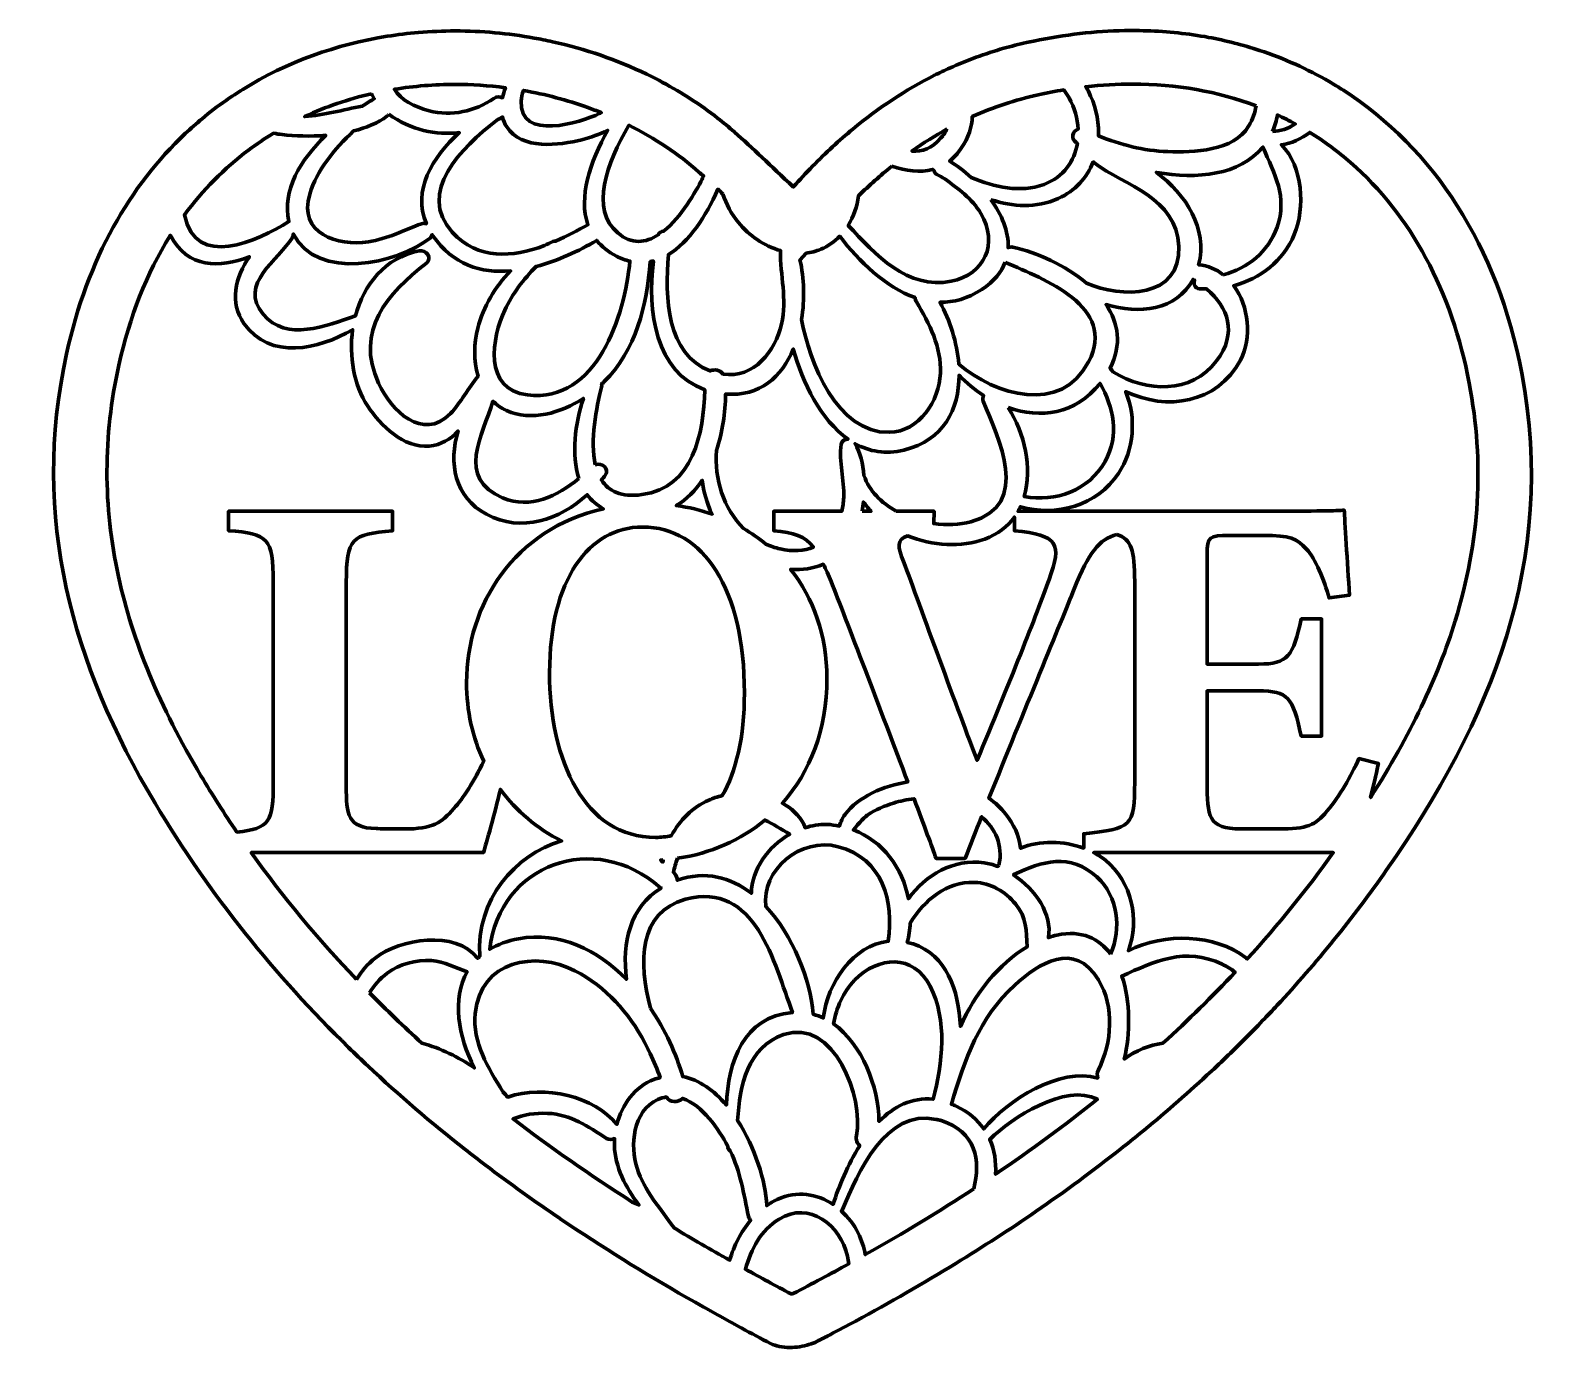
# Model space of a CAD drawing. Extents: x -491 to 5386, y -726 to 879.
# Drawn here: x 4460 to 5377, y 88 to 879 of the extents above; entities that cross this region are included whole.
import ezdxf

# ---------------------------------------------------------------- set-up
doc = ezdxf.new("R2010")
doc.units = 0
doc.header["$MEASUREMENT"] = 0
doc.layers.add('Layer 1', color=7, linetype='Continuous', lineweight=0)

# ---------------------------------------------------------------- blocks, each defined once
blk = doc.blocks.new('Block_2')
at = {"layer": 'Layer 1', "color": 250, "lineweight": 70, "true_color": 0x231f20}
for points, knots in [([(5355.59, 673.41), (5341.11, 749.85), (5302.45, 808.62), (5248.37, 843.44), (5245.57, 845.25), (5242.73, 846.99), (5239.85, 848.66), (5226.72, 856.29), (5212.75, 862.57), (5198.06, 867.42), (5188.14, 870.7), (5177.88, 873.32), (5167.33, 875.26), (5167.33, 875.26), (5167.32, 875.26), (5167.32, 875.26), (5155.32, 877.47), (5142.95, 878.79), (5130.25, 879.2), (5127.43, 879.29), (5124.59, 879.34), (5121.74, 879.34), (5120.15, 879.34), (5118.56, 879.33), (5116.96, 879.29), (5099.3, 878.98), (5081.08, 876.94), (5062.39, 873.05), (5060.93, 872.75), (5059.46, 872.44), (5057.99, 872.11), (5053.38, 871.09), (5048.84, 869.93), (5044.37, 868.66), (5033.11, 865.46), (5022.26, 861.47), (5011.81, 856.75), (5008.79, 855.4), (5005.8, 853.97), (5002.85, 852.49), (4985.39, 843.73), (4969.04, 832.88), (4953.68, 820.15), (4949.57, 816.75), (4945.53, 813.22), (4941.56, 809.54), (4933.4, 802.02), (4925.53, 793.94), (4917.92, 785.35), (4904.1, 798.28), (4893.6, 808.62), (4882.56, 818.37), (4882.55, 818.38), (4882.53, 818.39), (4882.52, 818.4), (4879.25, 821.29), (4875.89, 824.08), (4872.43, 826.76), (4862.16, 834.78), (4851.1, 841.95), (4839.42, 848.21), (4836.27, 849.9), (4833.08, 851.53), (4829.84, 853.08), (4812, 861.69), (4792.91, 868.27), (4773.18, 872.65), (4769.55, 873.46), (4765.89, 874.2), (4762.22, 874.85), (4746.63, 877.65), (4730.71, 879.09), (4714.76, 879.09), (4707.42, 879.09), (4700.07, 878.79), (4692.75, 878.17), (4686.48, 877.64), (4680.22, 876.88), (4674, 875.89), (4643.56, 871.04), (4613.92, 860.59), (4587.15, 843.96), (4583.78, 841.88), (4580.46, 839.69), (4577.19, 837.39), (4572.24, 833.94), (4567.41, 830.25), (4562.7, 826.33), (4559.29, 823.49), (4555.94, 820.53), (4552.67, 817.45), (4519.63, 786.33), (4493.98, 742.73), (4481.31, 685.1), (4459.68, 586.72), (4484.72, 498.34), (4534.47, 415.13), (4567.52, 359.84), (4606.74, 311.44), (4650.71, 268.4), (4650.71, 268.4), (4650.72, 268.4), (4650.72, 268.4), (4654.59, 264.61), (4658.5, 260.85), (4662.45, 257.14), (4662.45, 257.14), (4662.46, 257.14), (4662.46, 257.14), (4681.07, 239.65), (4700.47, 223.06), (4720.57, 207.27), (4720.57, 207.27), (4720.57, 207.27), (4720.57, 207.26), (4720.57, 207.26), (4720.57, 207.25), (4720.57, 207.25), (4724.68, 204.03), (4728.82, 200.83), (4732.99, 197.68), (4732.99, 197.68), (4732.99, 197.67), (4732.99, 197.67), (4732.99, 197.67), (4732.99, 197.67), (4733, 197.67), (4747.62, 186.56), (4762.6, 175.85), (4777.89, 165.5), (4777.9, 165.5), (4777.9, 165.5), (4777.9, 165.49), (4781.11, 163.32), (4784.32, 161.17), (4787.55, 159.03), (4787.55, 159.03), (4787.56, 159.03), (4787.56, 159.03), (4812.27, 142.67), (4837.74, 127.2), (4863.85, 112.46), (4863.85, 112.46), (4863.86, 112.46), (4863.86, 112.46), (4863.86, 112.46), (4863.86, 112.46), (4863.86, 112.46), (4871.5, 108.15), (4879.19, 103.9), (4886.94, 99.71), (4886.94, 99.71), (4886.95, 99.71), (4886.95, 99.71), (4892.69, 96.59), (4898.45, 93.52), (4904.24, 90.47), (4907.33, 88.85), (4911.47, 88.11), (4915.8, 88.11), (4917.78, 88.11), (4919.8, 88.26), (4921.78, 88.56), (4921.78, 88.56), (4921.79, 88.56), (4921.79, 88.56), (4921.8, 88.57), (4921.8, 88.57), (4921.81, 88.57), (4925.62, 89.14), (4929.27, 90.23), (4932.15, 91.71), (4933.46, 92.39), (4934.75, 93.06), (4936.05, 93.74), (4936.05, 93.74), (4936.05, 93.74), (4936.05, 93.74), (4936.05, 93.75), (4936.06, 93.75), (4936.06, 93.75), (4936.06, 93.75), (4936.07, 93.75), (4936.07, 93.75), (4937.37, 94.42), (4938.67, 95.1), (4939.97, 95.78), (4939.97, 95.79), (4939.98, 95.79), (4939.98, 95.79), (4945.16, 98.51), (4950.3, 101.25), (4955.43, 104.01), (4955.43, 104.01), (4955.44, 104.01), (4955.44, 104.01), (4955.44, 104.01), (4955.44, 104.01), (4955.44, 104.01), (4975.88, 115.05), (4995.95, 126.56), (5015.58, 138.61), (5015.58, 138.62), (5015.59, 138.62), (5015.59, 138.62), (5031.97, 148.67), (5048.05, 159.08), (5063.78, 169.92), (5063.78, 169.92), (5063.79, 169.92), (5063.79, 169.92), (5081.2, 181.91), (5098.19, 194.4), (5114.72, 207.46), (5114.72, 207.47), (5114.72, 207.47), (5114.72, 207.47), (5118.56, 210.49), (5122.37, 213.55), (5126.15, 216.63), (5126.16, 216.63), (5126.16, 216.63), (5126.16, 216.63), (5139.94, 227.89), (5153.38, 239.55), (5166.44, 251.66), (5166.44, 251.66), (5166.44, 251.66), (5166.44, 251.66), (5170.23, 255.16), (5173.98, 258.7), (5177.71, 262.29), (5177.71, 262.3), (5177.72, 262.3), (5177.72, 262.3), (5185.24, 269.52), (5192.62, 276.91), (5199.86, 284.46), (5199.86, 284.46), (5199.87, 284.46), (5199.87, 284.46), (5202.81, 287.51), (5205.72, 290.58), (5208.6, 293.69), (5208.6, 293.7), (5208.6, 293.7), (5208.6, 293.7), (5232.09, 318.96), (5254.08, 345.98), (5274.34, 374.99), (5336.56, 464.1), (5377.01, 560.39), (5355.59, 673.41)], [0, 0, 0, 0, 1, 1, 1, 2, 2, 2, 3, 3, 3, 4, 4, 4, 5, 5, 5, 6, 6, 6, 7, 7, 7, 8, 8, 8, 9, 9, 9, 10, 10, 10, 11, 11, 11, 12, 12, 12, 13, 13, 13, 14, 14, 14, 15, 15, 15, 16, 16, 16, 17, 17, 17, 18, 18, 18, 19, 19, 19, 20, 20, 20, 21, 21, 21, 22, 22, 22, 23, 23, 23, 24, 24, 24, 25, 25, 25, 26, 26, 26, 27, 27, 27, 28, 28, 28, 29, 29, 29, 30, 30, 30, 31, 31, 31, 32, 32, 32, 33, 33, 33, 34, 34, 34, 35, 35, 35, 36, 36, 36, 37, 37, 37, 38, 38, 38, 39, 39, 39, 40, 40, 40, 41, 41, 41, 42, 42, 42, 43, 43, 43, 44, 44, 44, 45, 45, 45, 46, 46, 46, 47, 47, 47, 48, 48, 48, 49, 49, 49, 50, 50, 50, 51, 51, 51, 52, 52, 52, 53, 53, 53, 54, 54, 54, 55, 55, 55, 56, 56, 56, 57, 57, 57, 58, 58, 58, 59, 59, 59, 60, 60, 60, 61, 61, 61, 62, 62, 62, 63, 63, 63, 64, 64, 64, 65, 65, 65, 66, 66, 66, 67, 67, 67, 68, 68, 68, 69, 69, 69, 70, 70, 70, 71, 71, 71, 72, 72, 72, 73, 73, 73, 74, 74, 74, 75, 75, 75, 76, 76, 76, 77, 77, 77, 78, 78, 78, 79, 79, 79, 80, 80, 80, 81, 81, 81, 82, 82, 82, 83, 83, 83, 84, 84, 84, 84]), ([(4714.76, 846.95), (4724.8, 846.95), (4734.93, 846.28), (4744.99, 844.98), (4744.28, 842.98), (4743.71, 840.97), (4743.31, 838.98), (4741.78, 839.72), (4739.96, 839.81), (4738.04, 838.52), (4726.51, 830.76), (4712.77, 827.64), (4699.1, 831.18), (4690.4, 833.43), (4681.99, 837.69), (4678.26, 844.05), (4690.09, 845.98), (4702.29, 846.95), (4714.76, 846.95)], [0, 0, 0, 0, 1, 1, 1, 2, 2, 2, 3, 3, 3, 4, 4, 4, 5, 5, 5, 6, 6, 6, 6]), ([(5195.93, 834.06), (5195.4, 830.22), (5193.98, 826.16), (5191.45, 821.82), (5182.67, 806.81), (5158.15, 806.05), (5142.97, 806.59), (5128.09, 807.12), (5114.64, 810.74), (5101.23, 816.09), (5101.29, 817.62), (5101.33, 819.15), (5101.24, 820.72), (5100.64, 830.18), (5097.93, 838.4), (5093.66, 845.56), (5103.15, 846.65), (5112.54, 847.2), (5121.74, 847.2), (5148.09, 847.2), (5173.06, 842.74), (5195.93, 834.06)], [0, 0, 0, 0, 1, 1, 1, 2, 2, 2, 3, 3, 3, 4, 4, 4, 5, 5, 5, 6, 6, 6, 7, 7, 7, 7]), ([(4664.54, 841.38), (4665.03, 840.36), (4665.59, 839.38), (4666.2, 838.41), (4663.88, 837.05), (4661.47, 835.55), (4658.98, 833.9), (4647.45, 831.78), (4636.04, 828.44), (4624.42, 827.66), (4637.11, 833.58), (4650.53, 838.17), (4664.54, 841.38)], [0, 0, 0, 0, 1, 1, 1, 2, 2, 2, 3, 3, 3, 4, 4, 4, 4]), ([(4794.53, 833.08), (4797.23, 832.11), (4799.91, 831.09), (4802.56, 830.02), (4802.16, 829.8), (4801.76, 829.61), (4801.35, 829.41), (4790.46, 824.18), (4752.92, 812.38), (4754.48, 837.16), (4754.6, 839.04), (4755.09, 841.12), (4755.85, 843.32), (4769.08, 840.99), (4782.09, 837.56), (4794.53, 833.08)], [0, 0, 0, 0, 1, 1, 1, 2, 2, 2, 3, 3, 3, 4, 4, 4, 5, 5, 5, 5]), ([(5064.97, 840.73), (5070.13, 841.88), (5075.28, 842.88), (5080.4, 843.71), (5081.54, 842.16), (5082.6, 840.54), (5083.57, 838.85), (5086.94, 832.99), (5088.67, 826.45), (5089.02, 819.99), (5085.77, 818.98), (5084.18, 814.43), (5087.93, 812), (5088.13, 811.87), (5088.38, 811.74), (5088.58, 811.61), (5086.79, 800.89), (5080.41, 791.36), (5068.55, 786.91), (5054.2, 781.53), (5038.85, 785.36), (5024.73, 791.08), (5020.56, 794.89), (5016.16, 798.27), (5011.78, 800.97), (5014.35, 802.98), (5016.74, 805.48), (5018.87, 808.65), (5023.28, 815.2), (5025.3, 821.56), (5025.43, 827.66), (5038.13, 833.34), (5051.29, 837.69), (5064.97, 840.73)], [0, 0, 0, 0, 1, 1, 1, 2, 2, 2, 3, 3, 3, 4, 4, 4, 5, 5, 5, 6, 6, 6, 7, 7, 7, 8, 8, 8, 9, 9, 9, 10, 10, 10, 11, 11, 11, 11]), ([(4674.87, 829.12), (4681.25, 824.33), (4689.07, 820.99), (4695.83, 819.31), (4702.96, 817.54), (4710.17, 817.19), (4717.22, 818.03), (4700.89, 803.02), (4689.02, 783.27), (4697.48, 763.28), (4696.6, 763.59), (4695.64, 763.68), (4694.65, 763.3), (4683.92, 759.22), (4674.1, 754.22), (4662.62, 752.41), (4644.17, 749.51), (4620.24, 757.22), (4627.39, 781.08), (4631.7, 795.45), (4642.17, 808.08), (4653.77, 819.03), (4661.35, 820.92), (4668.36, 823.72), (4673.79, 827.87), (4674.24, 828.21), (4674.58, 828.65), (4674.87, 829.12)], [0, 0, 0, 0, 1, 1, 1, 2, 2, 2, 3, 3, 3, 4, 4, 4, 5, 5, 5, 6, 6, 6, 7, 7, 7, 8, 8, 8, 9, 9, 9, 9]), ([(4790.93, 813.75), (4796.29, 815.11), (4801.48, 817.03), (4806.43, 819.41), (4795.7, 800.41), (4788.79, 779.06), (4794.54, 762.68), (4788.55, 759.27), (4781.96, 755.76), (4775.1, 752.78), (4774.58, 752.93), (4774.01, 752.93), (4773.49, 752.69), (4771.78, 751.93), (4770.15, 751.01), (4768.51, 750.13), (4749.18, 742.99), (4728.5, 741.32), (4713.05, 758.24), (4691.36, 782), (4718.57, 809.02), (4739.55, 825.3), (4740.79, 826), (4742.05, 826.68), (4743.25, 827.46), (4743.75, 825.4), (4744.55, 823.41), (4745.74, 821.53), (4754.69, 807.46), (4777.27, 810.29), (4790.93, 813.75)], [0, 0, 0, 0, 1, 1, 1, 2, 2, 2, 3, 3, 3, 4, 4, 4, 5, 5, 5, 6, 6, 6, 7, 7, 7, 8, 8, 8, 9, 9, 9, 10, 10, 10, 10]), ([(5205.83, 818.77), (5207.25, 822.01), (5208.21, 825.32), (5208.74, 828.66), (5212.37, 826.97), (5215.95, 825.16), (5219.46, 823.24), (5215.07, 820.38), (5210.45, 818.75), (5205.83, 818.77)], [0, 0, 0, 0, 1, 1, 1, 2, 2, 2, 3, 3, 3, 3]), ([(4590.62, 807.44), (4595.48, 811.08), (4600.51, 814.49), (4605.7, 817.63), (4607.36, 817.29), (4609.05, 817.03), (4610.76, 816.83), (4618.47, 815.92), (4627.74, 815.66), (4637.08, 816.4), (4621.88, 801.69), (4610.43, 783.19), (4614.95, 764.57), (4595.73, 752.72), (4558.81, 735.68), (4552.15, 768.58), (4563.17, 783.5), (4576.07, 796.53), (4590.62, 807.44)], [0, 0, 0, 0, 1, 1, 1, 2, 2, 2, 3, 3, 3, 4, 4, 4, 5, 5, 5, 6, 6, 6, 6]), ([(4861.25, 794.31), (4862.16, 793.51), (4863.07, 792.7), (4863.98, 791.88), (4863.71, 791.29), (4863.43, 790.71), (4863.14, 790.12), (4859.38, 782.49), (4850.72, 767.3), (4839.97, 758.8), (4838.62, 758.71), (4837.35, 758.01), (4836.84, 756.6), (4829.26, 751.75), (4820.84, 750.61), (4812.46, 757.75), (4795.66, 772.04), (4805.67, 799.5), (4819.21, 822.47), (4834.75, 814.64), (4849.01, 805.11), (4861.25, 794.31)], [0, 0, 0, 0, 1, 1, 1, 2, 2, 2, 3, 3, 3, 4, 4, 4, 5, 5, 5, 6, 6, 6, 7, 7, 7, 7]), ([(5010.4, 820.19), (5009.39, 818.41), (5008.12, 816.61), (5006.56, 814.8), (5000.88, 808.2), (4995.46, 806.37), (4989.16, 806.9), (4996.1, 811.81), (5003.17, 816.23), (5010.4, 820.19)], [0, 0, 0, 0, 1, 1, 1, 2, 2, 2, 3, 3, 3, 3]), ([(5315.61, 524.7), (5305.14, 490.73), (5288.43, 455.8), (5264.79, 418.57), (5264.79, 418.57), (5264.78, 418.57), (5264.78, 418.56), (5264.78, 418.56), (5264.78, 418.56), (5264.78, 418.56), (5266.93, 427.51), (5268.78, 435.59), (5269.42, 439.06), (5269.42, 439.06), (5257.75, 441.9), (5257.75, 441.9), (5252.7, 431.17), (5246.39, 419.5), (5238.5, 410.35), (5231.56, 401.83), (5226.82, 399.62), (5209.15, 399.62), (5209.15, 399.62), (5186.75, 399.62), (5186.75, 399.62), (5167.19, 399.94), (5166.55, 406.56), (5166.55, 428.33), (5166.55, 428.33), (5166.55, 482.61), (5166.55, 482.61), (5166.55, 482.61), (5197.16, 482.61), (5197.16, 482.61), (5215.46, 482.61), (5217.99, 478.82), (5223.04, 455.47), (5223.04, 455.47), (5235.34, 455.47), (5235.34, 455.47), (5235.34, 455.47), (5235.34, 525.84), (5235.34, 525.84), (5235.34, 525.84), (5223.04, 525.84), (5223.04, 525.84), (5218.3, 503.44), (5215.15, 498.7), (5197.48, 498.7), (5197.48, 498.7), (5166.55, 498.7), (5166.55, 498.7), (5166.55, 498.7), (5166.55, 564.65), (5166.55, 564.65), (5166.55, 575.38), (5167.82, 576.01), (5179.81, 576.01), (5179.81, 576.01), (5200.32, 576.01), (5200.32, 576.01), (5216.41, 576.01), (5220.51, 574.12), (5226.19, 567.81), (5231.56, 562.13), (5236.92, 549.19), (5239.76, 538.46), (5239.76, 538.46), (5252.07, 540.04), (5252.07, 540.04), (5250.81, 559.6), (5249.23, 585.48), (5248.91, 591.16), (5244.49, 590.84), (5233.45, 590.53), (5200.32, 590.53), (5200.32, 590.53), (5125.85, 590.53), (5125.85, 590.53), (5125.85, 590.53), (5097.76, 590.53), (5097.76, 590.53), (5097.76, 590.53), (5052.97, 590.53), (5052.97, 590.53), (5053.47, 591.4), (5053.93, 592.28), (5054.35, 593.18), (5075.83, 587.14), (5100.41, 593.84), (5113.3, 613.23), (5122.65, 627.29), (5124.17, 646.71), (5117.63, 662.34), (5142, 650.84), (5172.57, 655.04), (5186.52, 681.33), (5193.69, 694.83), (5191.6, 713.68), (5182.57, 726.04), (5198.43, 730.27), (5212.27, 740.91), (5218.85, 756.79), (5225.55, 772.96), (5224.24, 797.56), (5211.2, 810.74), (5217.26, 811.4), (5222.98, 814.12), (5228.21, 818.16), (5236.84, 812.81), (5245.04, 806.76), (5252.77, 800.01), (5288.93, 768.42), (5313.56, 722.57), (5324.01, 667.43), (5333.13, 619.3), (5330.39, 572.61), (5315.61, 524.7)], [0, 0, 0, 0, 1, 1, 1, 2, 2, 2, 3, 3, 3, 4, 4, 4, 5, 5, 5, 6, 6, 6, 7, 7, 7, 8, 8, 8, 9, 9, 9, 10, 10, 10, 11, 11, 11, 12, 12, 12, 13, 13, 13, 14, 14, 14, 15, 15, 15, 16, 16, 16, 17, 17, 17, 18, 18, 18, 19, 19, 19, 20, 20, 20, 21, 21, 21, 22, 22, 22, 23, 23, 23, 24, 24, 24, 25, 25, 25, 26, 26, 26, 27, 27, 27, 28, 28, 28, 29, 29, 29, 30, 30, 30, 31, 31, 31, 32, 32, 32, 33, 33, 33, 34, 34, 34, 35, 35, 35, 36, 36, 36, 37, 37, 37, 38, 38, 38, 39, 39, 39, 39]), ([(5176.22, 732.64), (5172.06, 735.89), (5167.13, 738.09), (5161.44, 738.6), (5166.98, 760.35), (5154.06, 780.7), (5136.06, 794.14), (5160.54, 789.84), (5186.06, 792.34), (5200.01, 809.34), (5207.03, 792.88), (5214.99, 779.76), (5208.55, 761.13), (5203.43, 746.32), (5190.72, 736.44), (5176.22, 732.64)], [0, 0, 0, 0, 1, 1, 1, 2, 2, 2, 3, 3, 3, 4, 4, 4, 5, 5, 5, 5]), ([(5036.68, 777.72), (5049.92, 773.52), (5063.7, 772.39), (5077.14, 778.45), (5087.31, 783.05), (5094.33, 790.9), (5098.1, 800.36), (5098.22, 800.25), (5098.29, 800.13), (5098.42, 800.03), (5117.72, 785.63), (5148.08, 779.37), (5149.47, 749.64), (5150.94, 718.27), (5114.86, 718.42), (5094.17, 727.51), (5081.43, 738.31), (5064.3, 745.99), (5049.71, 749.22), (5048.74, 749.44), (5047.84, 749.27), (5047, 748.96), (5047.4, 758.61), (5043.18, 768.68), (5036.68, 777.72)], [0, 0, 0, 0, 1, 1, 1, 2, 2, 2, 3, 3, 3, 4, 4, 4, 5, 5, 5, 6, 6, 6, 7, 7, 7, 8, 8, 8, 8]), ([(4977.03, 797.76), (4985.66, 794.86), (4994.1, 793.88), (5001.63, 795.87), (5001.91, 795.64), (5002.21, 795.43), (5002.49, 795.21), (5002.61, 794.34), (5003.09, 793.51), (5004.13, 792.92), (5005.7, 792.04), (5007.29, 791.16), (5008.9, 790.28), (5017.02, 784.26), (5025.29, 778.35), (5030.56, 769.5), (5041.43, 751.22), (5032.82, 732.82), (5012.72, 728.73), (4986.6, 723.41), (4967.27, 744.77), (4950.91, 762.3), (4954.16, 767.6), (4956.2, 773.69), (4957.11, 780), (4963.63, 786.4), (4970.27, 792.32), (4977.03, 797.76)], [0, 0, 0, 0, 1, 1, 1, 2, 2, 2, 3, 3, 3, 4, 4, 4, 5, 5, 5, 6, 6, 6, 7, 7, 7, 8, 8, 8, 9, 9, 9, 9]), ([(4875.64, 781.09), (4877.69, 775.01), (4880.63, 769.23), (4884.91, 764), (4891.26, 756.25), (4900.4, 749.98), (4910.27, 747.09), (4909.91, 732.29), (4914.33, 717.91), (4910.92, 703.02), (4907.2, 686.75), (4894.23, 670.16), (4875.74, 672.93), (4873.93, 675.36), (4870.6, 676.02), (4868.06, 674.84), (4841.59, 684.8), (4840.8, 718.84), (4842.88, 744.71), (4855.32, 752.23), (4865.51, 767.57), (4872.56, 783.99), (4873.58, 783.04), (4874.6, 782.08), (4875.64, 781.09)], [0, 0, 0, 0, 1, 1, 1, 2, 2, 2, 3, 3, 3, 4, 4, 4, 5, 5, 5, 6, 6, 6, 7, 7, 7, 8, 8, 8, 8]), ([(4512.52, 551.28), (4503.23, 593.87), (4503.28, 635.39), (4512.7, 678.2), (4519.11, 707.37), (4529.45, 733.48), (4543.43, 755.8), (4543.53, 755.96), (4543.63, 756.12), (4543.73, 756.27), (4554.2, 736.33), (4573.24, 736.5), (4591.18, 743.47), (4582.55, 731.31), (4579.13, 715.61), (4587.9, 703.33), (4603.79, 681.08), (4632.63, 687.7), (4653.2, 699.59), (4650.93, 683.57), (4653.89, 666.59), (4662.27, 653.68), (4669.91, 641.91), (4683.89, 628.31), (4699.23, 629.72), (4706.44, 630.39), (4711.96, 633.85), (4716.49, 638.66), (4710.86, 619.83), (4714.24, 599.03), (4733.57, 588.71), (4754.78, 577.38), (4777.58, 585.52), (4794.14, 600.4), (4796.65, 597.01), (4799.86, 594.13), (4803.87, 591.96), (4750.12, 580.02), (4721.63, 534.07), (4721.63, 487.66), (4721.63, 470.47), (4725.27, 454.47), (4731.92, 440.35), (4726.43, 428.84), (4719.38, 417.53), (4714.06, 411.93), (4706.48, 403.41), (4701.75, 399.62), (4683.76, 399.62), (4682.5, 399.62), (4667.99, 399.62), (4667.36, 399.94), (4650, 400.25), (4649.37, 408.14), (4649.37, 425.49), (4649.37, 425.49), (4649.37, 547.93), (4649.37, 547.93), (4649.37, 574.44), (4652.52, 576.64), (4677.14, 578.85), (4677.14, 578.85), (4677.14, 590.53), (4677.14, 590.53), (4677.14, 590.53), (4578.69, 590.53), (4578.69, 590.53), (4578.69, 590.53), (4578.69, 578.85), (4578.69, 578.85), (4602.35, 576.96), (4605.51, 574.44), (4605.51, 547.93), (4605.51, 547.93), (4605.51, 427.7), (4605.51, 427.7), (4605.51, 404.19), (4603.51, 399.8), (4583.67, 397.78), (4576.14, 408.83), (4568.94, 420.11), (4562.06, 431.62), (4537.24, 473.13), (4521.04, 512.27), (4512.52, 551.28)], [0, 0, 0, 0, 1, 1, 1, 2, 2, 2, 3, 3, 3, 4, 4, 4, 5, 5, 5, 6, 6, 6, 7, 7, 7, 8, 8, 8, 9, 9, 9, 10, 10, 10, 11, 11, 11, 12, 12, 12, 13, 13, 13, 14, 14, 14, 15, 15, 15, 16, 16, 16, 17, 17, 17, 18, 18, 18, 19, 19, 19, 20, 20, 20, 21, 21, 21, 22, 22, 22, 23, 23, 23, 24, 24, 24, 25, 25, 25, 26, 26, 26, 27, 27, 27, 28, 28, 28, 28]), ([(4693.22, 747.04), (4672.64, 742.83), (4659.84, 726.71), (4654.84, 707.84), (4637.25, 701.93), (4613.52, 692.01), (4599.36, 708.92), (4584.17, 727.06), (4608.71, 741.44), (4617.1, 755.04), (4617.5, 755.69), (4617.6, 756.41), (4617.55, 757.13), (4631.92, 728.66), (4679.8, 738.9), (4699.69, 754.65), (4700.4, 755.22), (4700.78, 755.94), (4701, 756.7), (4701.14, 756.49), (4701.24, 756.27), (4701.39, 756.06), (4713.28, 738.6), (4730.31, 733.47), (4748.11, 734.89), (4738.76, 725.35), (4731.68, 713.62), (4728.31, 700.48), (4725.99, 691.46), (4725.83, 680.98), (4728.59, 671.73), (4722.54, 664.55), (4718.48, 655.96), (4711.96, 649.22), (4695.38, 632.09), (4676.14, 651.15), (4668.75, 667.4), (4654.29, 699.23), (4673.93, 721.25), (4697.55, 739.62), (4701.36, 742.58), (4697.09, 747.83), (4693.22, 747.04)], [0, 0, 0, 0, 1, 1, 1, 2, 2, 2, 3, 3, 3, 4, 4, 4, 5, 5, 5, 6, 6, 6, 7, 7, 7, 8, 8, 8, 9, 9, 9, 10, 10, 10, 11, 11, 11, 12, 12, 12, 13, 13, 13, 14, 14, 14, 14]), ([(4758.25, 660.39), (4731.51, 663.47), (4736.88, 695.02), (4744.56, 711.35), (4749.26, 721.35), (4755.84, 729.9), (4763.43, 737.6), (4776.35, 740.99), (4789.04, 746.9), (4799.82, 753.24), (4802.78, 749.59), (4806.68, 746.36), (4811.77, 743.72), (4814.49, 742.31), (4817.15, 741.45), (4819.76, 740.83), (4816.61, 707.99), (4800.2, 655.55), (4758.25, 660.39)], [0, 0, 0, 0, 1, 1, 1, 2, 2, 2, 3, 3, 3, 4, 4, 4, 5, 5, 5, 6, 6, 6, 6]), ([(4934.43, 747.92), (4938.91, 749.81), (4942.66, 752.51), (4945.8, 755.71), (4957.47, 740.72), (4973.35, 725.11), (4991.06, 718.89), (4991.14, 718.07), (4991.39, 717.2), (4991.92, 716.32), (4999.73, 703.24), (5006.89, 689.14), (5006.3, 673.46), (5005.69, 656.9), (4993.71, 638.33), (4975.52, 637.94), (4944.14, 637.27), (4927.44, 680.24), (4922.91, 705.78), (4924.88, 717.93), (4924.45, 730.66), (4921.94, 741.41), (4921.94, 741.41), (4925.64, 745.58), (4925.64, 745.58), (4928.61, 745.94), (4931.55, 746.7), (4934.43, 747.92)], [0, 0, 0, 0, 1, 1, 1, 2, 2, 2, 3, 3, 3, 4, 4, 4, 5, 5, 5, 6, 6, 6, 7, 7, 7, 8, 8, 8, 9, 9, 9, 9]), ([(4798.99, 618.36), (4795.59, 632.93), (4799.66, 652.86), (4802.76, 665.16), (4802.92, 665.78), (4802.86, 666.36), (4802.73, 666.91), (4803.19, 667.35), (4803.73, 667.76), (4804.18, 668.21), (4823.56, 687.46), (4829.94, 714.16), (4831.99, 740.54), (4832.61, 740.66), (4833.25, 740.69), (4833.86, 740.85), (4830.06, 710.88), (4835.18, 673.84), (4864.77, 663.55), (4864.04, 637.26), (4857.88, 604.68), (4826.98, 600.49), (4814.46, 598.79), (4806.96, 602.63), (4802.66, 609.3), (4803.45, 610.26), (4804.25, 611.22), (4804.99, 612.21), (4807.9, 616.07), (4802.69, 620.08), (4798.99, 618.36)], [0, 0, 0, 0, 1, 1, 1, 2, 2, 2, 3, 3, 3, 4, 4, 4, 5, 5, 5, 6, 6, 6, 7, 7, 7, 8, 8, 8, 9, 9, 9, 10, 10, 10, 10]), ([(5045.23, 740.21), (5045.42, 740.1), (5045.53, 739.94), (5045.75, 739.85), (5068.11, 730.08), (5112.77, 713.55), (5095.35, 680.31), (5078.56, 648.27), (5039.35, 660.2), (5017.32, 678.99), (5016.28, 691.98), (5012.07, 705.23), (5006.08, 716.09), (5014.27, 715.99), (5022.7, 718.24), (5031.16, 723.8), (5038.54, 728.64), (5042.98, 734.25), (5045.23, 740.21)], [0, 0, 0, 0, 1, 1, 1, 2, 2, 2, 3, 3, 3, 4, 4, 4, 5, 5, 5, 6, 6, 6, 6]), ([(5110.2, 674.17), (5110.19, 674.18), (5110.18, 674.18), (5110.17, 674.18), (5109.51, 674.94), (5108.98, 675.8), (5108.27, 676.51), (5115.47, 690.67), (5113.21, 703.64), (5105.85, 714.67), (5125.47, 708.71), (5148.12, 711.14), (5158.06, 729.79), (5158.39, 729.6), (5158.7, 729.38), (5159.03, 729.19), (5158.13, 727.28), (5159.1, 724.42), (5161.9, 724.16), (5163.35, 724.03), (5164.78, 724.11), (5166.22, 724.08), (5179.09, 713.31), (5184.89, 697.7), (5172.23, 680.84), (5157.1, 660.68), (5129.99, 662.05), (5110.2, 674.17)], [0, 0, 0, 0, 1, 1, 1, 2, 2, 2, 3, 3, 3, 4, 4, 4, 5, 5, 5, 6, 6, 6, 7, 7, 7, 8, 8, 8, 9, 9, 9, 9]), ([(4871.78, 627.07), (4875.41, 637.93), (4877.13, 649.77), (4877.23, 660.93), (4877.26, 660.93), (4877.28, 660.92), (4877.31, 660.92), (4897.95, 659.27), (4910.99, 671.42), (4917.94, 688), (4923.38, 667.85), (4934.45, 645.39), (4950.83, 633.84), (4948.94, 633.89), (4947.1, 633.01), (4946.75, 630.86), (4945.01, 620.22), (4948.78, 609.62), (4948.22, 598.77), (4948.07, 595.9), (4947.67, 593.14), (4947.04, 590.53), (4947.04, 590.53), (4906.22, 590.53), (4906.22, 590.53), (4906.22, 590.53), (4906.22, 578.85), (4906.22, 578.85), (4918.37, 577.73), (4924.76, 575.5), (4929.98, 568.96), (4924.39, 566.65), (4917.67, 566.13), (4910.02, 567.89), (4906.99, 568.59), (4904.13, 569.57), (4901.44, 570.8), (4901.44, 570.8), (4901.44, 570.8), (4901.44, 570.8), (4897.23, 574.28), (4892.72, 577.42), (4887.97, 580.2), (4876.08, 592.08), (4870.35, 610.06), (4871.78, 627.07)], [0, 0, 0, 0, 1, 1, 1, 2, 2, 2, 3, 3, 3, 4, 4, 4, 5, 5, 5, 6, 6, 6, 7, 7, 7, 8, 8, 8, 9, 9, 9, 10, 10, 10, 11, 11, 11, 12, 12, 12, 13, 13, 13, 14, 14, 14, 15, 15, 15, 15]), ([(4979.79, 590.53), (4970.82, 595.53), (4963.58, 602.79), (4960.39, 612.03), (4959.77, 619.11), (4958.09, 625.83), (4955.08, 631.12), (4963.59, 626.39), (4973.38, 624.59), (4984.42, 627.31), (5008.37, 633.21), (5017.37, 651.79), (5017.57, 672.23), (5021.94, 667.61), (5026.92, 663.49), (5032.27, 660.06), (5031.73, 659.07), (5031.57, 657.89), (5032.08, 656.61), (5040.89, 634.75), (5061.51, 594.17), (5024.53, 584.2), (5017.77, 582.37), (5010.02, 582.06), (5002.27, 583.13), (5002.27, 583.13), (5002.27, 583.13), (5002.27, 583.13), (5002.27, 583.13), (5002.47, 590.53), (5002.47, 590.53), (5002.47, 590.53), (4979.79, 590.53), (4979.79, 590.53)], [0, 0, 0, 0, 1, 1, 1, 2, 2, 2, 3, 3, 3, 4, 4, 4, 5, 5, 5, 6, 6, 6, 7, 7, 7, 8, 8, 8, 9, 9, 9, 10, 10, 10, 11, 11, 11, 11]), ([(5047.07, 652.82), (5066.29, 646.01), (5087.34, 648.63), (5102.22, 667.34), (5110.37, 652.81), (5114.1, 636.45), (5105.22, 620.42), (5095.57, 603.01), (5075.32, 595.83), (5056.65, 599.38), (5061.59, 616.42), (5056.9, 637.53), (5047.07, 652.82)], [0, 0, 0, 0, 1, 1, 1, 2, 2, 2, 3, 3, 3, 4, 4, 4, 4]), ([(4789.16, 610.19), (4776, 599.69), (4760.3, 591.51), (4743.3, 598.61), (4715.34, 610.28), (4731.06, 636.27), (4737.46, 656.6), (4739.79, 654.41), (4742.38, 652.43), (4745.58, 651.04), (4760.67, 644.45), (4778.09, 649.44), (4791.88, 658.35), (4786.8, 643.09), (4784.41, 624.51), (4789.16, 610.19)], [0, 0, 0, 0, 1, 1, 1, 2, 2, 2, 3, 3, 3, 4, 4, 4, 5, 5, 5, 5]), ([(4869.21, 588.81), (4869.21, 588.81), (4869.21, 588.81), (4869.21, 588.81), (4862.33, 591.19), (4855.11, 592.91), (4847.63, 593.91), (4847.64, 593.91), (4847.64, 593.91), (4847.64, 593.91), (4853.9, 597.69), (4859.04, 602.97), (4863.19, 609.18), (4863.98, 602.12), (4866.06, 595.2), (4869.21, 588.81)], [0, 0, 0, 0, 1, 1, 1, 2, 2, 2, 3, 3, 3, 4, 4, 4, 5, 5, 5, 5]), ([(4959.22, 590.53), (4959.57, 592.37), (4959.86, 594.26), (4960.08, 596.16), (4961.42, 594.19), (4962.92, 592.31), (4964.56, 590.53), (4964.56, 590.53), (4959.22, 590.53), (4959.22, 590.53)], [0, 0, 0, 0, 1, 1, 1, 2, 2, 2, 3, 3, 3, 3]), ([(4827.34, 581.06), (4863.94, 581.06), (4888.56, 543.83), (4888.56, 481.35), (4888.56, 454.62), (4883.55, 434.05), (4875.2, 419.66), (4872.37, 419.01), (4869.66, 418.13), (4867.17, 417.02), (4857.34, 412.62), (4849.56, 404.88), (4844.7, 395.61), (4841.63, 394.93), (4838.47, 394.57), (4835.23, 394.57), (4792.63, 394.57), (4771.49, 440.33), (4771.49, 493.65), (4771.49, 549.51), (4795.15, 581.06), (4827.34, 581.06)], [0, 0, 0, 0, 1, 1, 1, 2, 2, 2, 3, 3, 3, 4, 4, 4, 5, 5, 5, 6, 6, 6, 7, 7, 7, 7]), ([(5071.57, 549.51), (5064.32, 529), (5047.28, 486.08), (5028.34, 440.96), (5017.61, 468.73), (4993.95, 533.73), (4984.17, 560.24), (4980.72, 569.27), (4979.63, 573.17), (4986.59, 575.74), (5001.57, 569.72), (5018.94, 568.72), (5032.91, 573.85), (5040.81, 576.75), (5046.64, 581.37), (5050.75, 587.05), (5050.75, 587.05), (5050.75, 578.85), (5050.75, 578.85), (5077.25, 576.01), (5079.46, 571.28), (5071.57, 549.51)], [0, 0, 0, 0, 1, 1, 1, 2, 2, 2, 3, 3, 3, 4, 4, 4, 5, 5, 5, 6, 6, 6, 7, 7, 7, 7]), ([(5112.35, 576.58), (5121.1, 573.74), (5123.01, 567.25), (5123.01, 548.24), (5123.01, 548.24), (5123.01, 427.7), (5123.01, 427.7), (5123.01, 401.2), (5121.12, 399.62), (5092.4, 396.78), (5092.4, 396.78), (5092.4, 388.11), (5092.4, 388.11), (5080.42, 392.53), (5065.94, 392.99), (5054.46, 388.03), (5053.79, 395.31), (5050.37, 402.63), (5045.5, 408.68), (5042.57, 412.33), (5039.18, 415.44), (5035.47, 418.06), (5056.19, 469.59), (5078.84, 524.24), (5086.72, 543.83), (5095.64, 566.11), (5101.42, 573.4), (5112.35, 576.58)], [0, 0, 0, 0, 1, 1, 1, 2, 2, 2, 3, 3, 3, 4, 4, 4, 5, 5, 5, 6, 6, 6, 7, 7, 7, 8, 8, 8, 9, 9, 9, 9]), ([(4948.85, 408.17), (4947.5, 406.33), (4946.35, 403.91), (4945.6, 401.4), (4943.16, 401.84), (4940.7, 402.26), (4938.08, 402.35), (4933.52, 402.5), (4929.11, 401.65), (4924.86, 400.35), (4924.82, 401.08), (4924.69, 401.81), (4924.29, 402.53), (4921.32, 407.96), (4916.75, 412.13), (4911.34, 415.13), (4928.01, 433.79), (4938.1, 459.36), (4938.1, 490.18), (4938.1, 515.86), (4929.96, 538.2), (4916.3, 555.57), (4916.31, 555.57), (4916.31, 555.57), (4916.31, 555.57), (4923.28, 555.08), (4930.03, 556.14), (4936.05, 558.7), (4937.48, 555.69), (4938.97, 552.24), (4940.62, 548.24), (4949.51, 525.82), (4970.87, 469.78), (4986.65, 427.86), (4972.43, 425.54), (4956.96, 419.19), (4948.85, 408.17)], [0, 0, 0, 0, 1, 1, 1, 2, 2, 2, 3, 3, 3, 4, 4, 4, 5, 5, 5, 6, 6, 6, 7, 7, 7, 8, 8, 8, 9, 9, 9, 10, 10, 10, 11, 11, 11, 12, 12, 12, 12]), ([(4655.54, 309.19), (4632.3, 333.48), (4611.29, 358.81), (4592.29, 385.42), (4592.29, 385.42), (4731.73, 385.42), (4731.73, 385.42), (4733.66, 391.23), (4738.39, 408.62), (4742, 423.4), (4751.5, 410.45), (4763.99, 399.87), (4778.75, 392.49), (4750.41, 383.9), (4727.33, 357.16), (4729.55, 323.04), (4729.13, 322.66), (4728.62, 322.33), (4728.22, 321.94), (4715.06, 339.15), (4681.5, 333.76), (4666.76, 322.11), (4662.23, 318.52), (4658.46, 314.11), (4655.54, 309.19), (4655.54, 309.19), (4655.54, 309.19), (4655.54, 309.19)], [0, 0, 0, 0, 1, 1, 1, 2, 2, 2, 3, 3, 3, 4, 4, 4, 5, 5, 5, 6, 6, 6, 7, 7, 7, 8, 8, 8, 9, 9, 9, 9]), ([(5041.5, 377.95), (5041.26, 377.64), (5040.94, 377.44), (5040.71, 377.12), (5037.97, 378.19), (5035.24, 378.97), (5032.61, 379.32), (5013.96, 381.77), (4997.57, 372.07), (4987.1, 357.74), (4983.58, 376.12), (4971.72, 392.36), (4954.05, 399.05), (4956.87, 403.02), (4961.98, 407.78), (4962.66, 408.2), (4967.47, 411.16), (4972.78, 413.55), (4978.18, 415.21), (4982.12, 416.42), (4986.25, 417.29), (4990.45, 417.77), (4996.47, 401.72), (5001.31, 388.69), (5003.73, 381.95), (5003.73, 381.95), (5021.09, 381.95), (5021.09, 381.95), (5024.25, 390), (5027.59, 398.4), (5031.02, 406.97), (5039.32, 399.91), (5044.02, 389.89), (5041.5, 377.95)], [0, 0, 0, 0, 1, 1, 1, 2, 2, 2, 3, 3, 3, 4, 4, 4, 5, 5, 5, 6, 6, 6, 7, 7, 7, 8, 8, 8, 9, 9, 9, 10, 10, 10, 11, 11, 11, 11]), ([(4848.37, 382), (4868.24, 384.96), (4886.23, 392.85), (4900.79, 404.95), (4905.8, 402.63), (4910.67, 399.57), (4915.81, 396.49), (4902.62, 388.99), (4893.09, 375.27), (4892.73, 361.02), (4880.21, 370.64), (4865.1, 374.78), (4848.22, 368.82), (4848.2, 370.15), (4847.78, 371.54), (4846.65, 372.84), (4846.43, 373.09), (4846.17, 373.27), (4845.95, 373.52), (4846.54, 376.42), (4847.35, 379.26), (4848.37, 382)], [0, 0, 0, 0, 1, 1, 1, 2, 2, 2, 3, 3, 3, 4, 4, 4, 5, 5, 5, 6, 6, 6, 7, 7, 7, 7]), ([(4838.17, 364.36), (4838.29, 364.26), (4838.41, 364.24), (4838.53, 364.15), (4819.81, 352.64), (4815.01, 331.42), (4817.67, 309.37), (4800.18, 327), (4777.75, 338.17), (4752.88, 333.67), (4745.98, 332.43), (4740.35, 330.21), (4735.6, 327.4), (4741.19, 378.27), (4798.47, 399.44), (4838.17, 364.36)], [0, 0, 0, 0, 1, 1, 1, 2, 2, 2, 3, 3, 3, 4, 4, 4, 5, 5, 5, 5]), ([(4944.9, 388.98), (4971.71, 381.68), (4978.55, 356.32), (4974.95, 332.2), (4953.94, 329.77), (4938.43, 307.25), (4935.96, 286.14), (4934.03, 287.05), (4932, 287.74), (4929.93, 288.3), (4928.13, 309.22), (4917.72, 335.64), (4901.4, 353.09), (4898.62, 374.6), (4922.28, 395.13), (4944.9, 388.98)], [0, 0, 0, 0, 1, 1, 1, 2, 2, 2, 3, 3, 3, 4, 4, 4, 5, 5, 5, 5]), ([(5108.53, 324.47), (5101.65, 333.79), (5091.25, 339.02), (5076.32, 335.9), (5074.58, 335.54), (5072.9, 334.89), (5071.2, 334.35), (5073.79, 348.36), (5063.23, 363.33), (5050.3, 372.03), (5050.37, 372.13), (5050.45, 372.23), (5050.51, 372.33), (5067.03, 380.2), (5084.47, 385.45), (5100.34, 370.78), (5113.14, 358.93), (5115.14, 339.87), (5108.53, 324.47)], [0, 0, 0, 0, 1, 1, 1, 2, 2, 2, 3, 3, 3, 4, 4, 4, 5, 5, 5, 6, 6, 6, 6]), ([(5190.68, 321.6), (5190.68, 321.6), (5190.67, 321.59), (5190.67, 321.59), (5190.33, 321.86), (5190.01, 322.14), (5189.67, 322.4), (5171.41, 336.38), (5140.94, 337.63), (5119.23, 326.48), (5126.16, 345.2), (5121.39, 367.67), (5105.42, 380.82), (5103.33, 382.55), (5100.98, 384.08), (5098.44, 385.42), (5098.44, 385.42), (5242.34, 385.42), (5242.34, 385.42), (5226.39, 363.22), (5209.22, 342), (5190.68, 321.6)], [0, 0, 0, 0, 1, 1, 1, 2, 2, 2, 3, 3, 3, 4, 4, 4, 5, 5, 5, 6, 6, 6, 7, 7, 7, 7]), ([(4839.77, 381.04), (4839.7, 380.61), (4839.61, 380.19), (4839.55, 379.76), (4839.09, 380.16), (4838.62, 380.54), (4838.16, 380.93), (4838.7, 380.96), (4839.24, 381), (4839.77, 381.04)], [0, 0, 0, 0, 1, 1, 1, 2, 2, 2, 3, 3, 3, 3]), ([(4832.11, 291.88), (4824.98, 319.41), (4824.94, 349.91), (4853.16, 357.38), (4895.31, 368.53), (4906.4, 319.21), (4917.42, 289.35), (4887.74, 286.8), (4878.91, 259.76), (4877.72, 233.7), (4870.24, 242.56), (4861.33, 249.03), (4851.46, 250.85), (4847.7, 264.51), (4841.02, 278.91), (4832.11, 291.88)], [0, 0, 0, 0, 1, 1, 1, 2, 2, 2, 3, 3, 3, 4, 4, 4, 5, 5, 5, 5]), ([(4989.89, 330.55), (4988.72, 330.94), (4987.57, 331.18), (4986.42, 331.44), (4987.4, 335.29), (4987.95, 339.2), (4988.16, 343.11), (4996.59, 356.81), (5009.97, 368.07), (5026.65, 367.57), (5036.54, 367.27), (5045.33, 362.04), (5051.48, 354.56), (5058.23, 346.36), (5057.89, 338.49), (5058.44, 328.84), (5041.36, 318.82), (5027.12, 300.69), (5018.28, 280.96), (5017.27, 303.08), (5009.99, 323.83), (4989.89, 330.55)], [0, 0, 0, 0, 1, 1, 1, 2, 2, 2, 3, 3, 3, 4, 4, 4, 5, 5, 5, 6, 6, 6, 7, 7, 7, 7]), ([(5015.78, 233.16), (5014.79, 233.64), (5013.84, 233.92), (5012.88, 234.29), (5020.77, 261.05), (5029.5, 286.21), (5050.92, 305.75), (5065.33, 318.89), (5086.79, 332.92), (5101.24, 309), (5111.09, 292.7), (5109.35, 271.26), (5101.23, 254.89), (5100.36, 253.15), (5100.36, 251.47), (5100.86, 250), (5077.71, 256.56), (5046.84, 236.85), (5032.38, 219.44), (5028.57, 224.87), (5023.21, 229.6), (5015.78, 233.16)], [0, 0, 0, 0, 1, 1, 1, 2, 2, 2, 3, 3, 3, 4, 4, 4, 5, 5, 5, 6, 6, 6, 7, 7, 7, 7]), ([(4743.44, 241.72), (4734.71, 256.11), (4725.03, 271.17), (4726.8, 288.84), (4729.98, 320.55), (4762.9, 326.72), (4786.77, 314.39), (4805.36, 304.77), (4819.17, 289.21), (4828.79, 271.22), (4829.83, 268.96), (4830.91, 266.78), (4832.02, 264.66), (4834.22, 259.95), (4836.23, 255.15), (4837.89, 250.22), (4836.66, 249.9), (4835.44, 249.66), (4834.19, 249.18), (4822.78, 244.82), (4815.01, 233.95), (4811.92, 222.15), (4798.62, 238.88), (4768.46, 246.24), (4746.4, 238.58), (4745.48, 239.64), (4744.43, 240.67), (4743.44, 241.72)], [0, 0, 0, 0, 1, 1, 1, 2, 2, 2, 3, 3, 3, 4, 4, 4, 5, 5, 5, 6, 6, 6, 7, 7, 7, 8, 8, 8, 9, 9, 9, 9]), ([(4954.73, 308.77), (4968.72, 323.28), (4990.17, 324.73), (5000.19, 305.11), (5010.54, 284.83), (5007.76, 258.87), (5001.86, 237.24), (4989.18, 238.57), (4978.34, 232.89), (4969.37, 223.9), (4969.25, 244.7), (4959.21, 270.34), (4942.08, 282.5), (4943.82, 292.25), (4947.73, 301.51), (4954.73, 308.77)], [0, 0, 0, 0, 1, 1, 1, 2, 2, 2, 3, 3, 3, 4, 4, 4, 5, 5, 5, 5]), ([(5140, 270.98), (5140, 270.98), (5139.99, 270.98), (5139.99, 270.98), (5139.99, 270.98), (5139.98, 270.97), (5139.98, 270.97), (5139.98, 270.97), (5139.97, 270.97), (5139.97, 270.97), (5131.78, 269.71), (5123.78, 266.54), (5116.78, 261.41), (5120.46, 276.43), (5120.5, 295.85), (5115.29, 311.24), (5134.93, 320), (5153.2, 329.08), (5175.64, 318.38), (5178.41, 317.07), (5180.96, 315.45), (5183.31, 313.62), (5169.62, 299), (5155.21, 284.8), (5140, 270.98)], [0, 0, 0, 0, 1, 1, 1, 2, 2, 2, 3, 3, 3, 4, 4, 4, 5, 5, 5, 6, 6, 6, 7, 7, 7, 8, 8, 8, 8]), ([(4663.39, 301.12), (4665.95, 305.57), (4669.42, 309.6), (4673.98, 312.96), (4681.59, 318.57), (4691.1, 321.06), (4700.53, 320.53), (4708.41, 320.08), (4714.83, 316.1), (4721.97, 313.87), (4712.92, 297.69), (4716.46, 275), (4726.34, 256.11), (4716.77, 262.6), (4705.88, 267.89), (4694.84, 270.98), (4683.94, 280.85), (4673.45, 290.89), (4663.39, 301.12)], [0, 0, 0, 0, 1, 1, 1, 2, 2, 2, 3, 3, 3, 4, 4, 4, 5, 5, 5, 6, 6, 6, 6]), ([(4912.1, 276.06), (4942.39, 286.5), (4960.53, 237.8), (4955.83, 215.44), (4955.27, 212.81), (4956.29, 210.73), (4957.87, 209.33), (4950.58, 197.86), (4945.21, 184.82), (4941.87, 174.05), (4932.22, 180.5), (4920.22, 182.51), (4908.32, 177.08), (4906.05, 176.05), (4903.98, 174.75), (4901.96, 173.39), (4901.35, 188.12), (4894.88, 208.3), (4884.48, 224.47), (4885.63, 245.6), (4890.46, 268.59), (4912.1, 276.06)], [0, 0, 0, 0, 1, 1, 1, 2, 2, 2, 3, 3, 3, 4, 4, 4, 5, 5, 5, 6, 6, 6, 7, 7, 7, 7]), ([(4879.63, 140.47), (4868.22, 146.91), (4857.11, 153.39), (4846.3, 159.92), (4846.3, 159.93), (4846.3, 159.93), (4846.29, 159.93), (4838.26, 171.38), (4828.49, 182.24), (4824.08, 195.78), (4819.68, 209.28), (4821.42, 230.16), (4836.57, 237.08), (4838.32, 237.88), (4840.03, 238.32), (4841.72, 238.61), (4843.86, 234.93), (4848.65, 235.12), (4851.38, 237.77), (4863.34, 233.66), (4873.08, 219.3), (4878.57, 209.08), (4878.6, 208.82), (4878.62, 208.53), (4878.65, 208.27), (4878.76, 207.27), (4879.31, 206.64), (4879.98, 206.21), (4886.22, 193.58), (4888.04, 180.43), (4891.06, 166.8), (4891.27, 165.82), (4891.71, 165.1), (4892.23, 164.49), (4886.43, 157.62), (4882.29, 149.24), (4879.64, 140.47), (4879.63, 140.47), (4879.63, 140.47), (4879.63, 140.47)], [0, 0, 0, 0, 1, 1, 1, 2, 2, 2, 3, 3, 3, 4, 4, 4, 5, 5, 5, 6, 6, 6, 7, 7, 7, 8, 8, 8, 9, 9, 9, 10, 10, 10, 11, 11, 11, 12, 12, 12, 13, 13, 13, 13]), ([(5039.49, 192.22), (5039.49, 192.22), (5039.49, 192.22), (5039.48, 192.22), (5039.85, 199.54), (5038.82, 206.68), (5035.95, 213.13), (5049.12, 226.02), (5081.33, 247.12), (5100.58, 237.28), (5081.28, 221.76), (5060.98, 206.78), (5039.49, 192.22)], [0, 0, 0, 0, 1, 1, 1, 2, 2, 2, 3, 3, 3, 4, 4, 4, 4]), ([(5026.29, 183.42), (5005.69, 169.91), (4984.02, 156.75), (4961.16, 143.87), (4961.16, 143.87), (4961.16, 143.87), (4961.16, 143.87), (4960.38, 148.28), (4959.02, 152.63), (4956.9, 156.86), (4954.34, 161.95), (4950.88, 166.38), (4946.88, 170.05), (4947.12, 170.33), (4947.34, 170.61), (4947.49, 170.99), (4956.6, 192.92), (4973.51, 231.83), (5003.76, 225.15), (5003.96, 225.09), (5004.16, 225.05), (5004.37, 225.01), (5005.16, 224.82), (5005.91, 224.74), (5006.71, 224.49), (5027.59, 217.97), (5030.75, 200.53), (5026.29, 183.42), (5026.29, 183.42), (5026.29, 183.42), (5026.29, 183.42)], [0, 0, 0, 0, 1, 1, 1, 2, 2, 2, 3, 3, 3, 4, 4, 4, 5, 5, 5, 6, 6, 6, 7, 7, 7, 8, 8, 8, 9, 9, 9, 10, 10, 10, 10]), ([(4749.59, 225.42), (4749.59, 225.43), (4749.58, 225.43), (4749.58, 225.43), (4755.73, 228.13), (4763, 229.09), (4770.25, 228.78), (4784.41, 228.18), (4794.37, 220.82), (4805.79, 213.71), (4807.33, 212.75), (4809.1, 212.88), (4810.6, 213.62), (4810.51, 212.25), (4810.4, 210.88), (4810.44, 209.53), (4810.88, 196.57), (4817.04, 184.36), (4825.16, 173.73), (4823.87, 174.37), (4822.55, 174.96), (4821.21, 175.5), (4821.21, 175.5), (4821.21, 175.5), (4821.21, 175.5), (4821.2, 175.5), (4821.2, 175.51), (4821.19, 175.51), (4795.67, 191.78), (4771.87, 208.38), (4749.59, 225.42)], [0, 0, 0, 0, 1, 1, 1, 2, 2, 2, 3, 3, 3, 4, 4, 4, 5, 5, 5, 6, 6, 6, 7, 7, 7, 8, 8, 8, 9, 9, 9, 10, 10, 10, 10]), ([(4917.9, 120.52), (4917.61, 120.44), (4917.12, 120.35), (4916.59, 120.29), (4907.26, 125.22), (4898.13, 130.16), (4889.18, 135.13), (4892.41, 147.12), (4898.54, 158.54), (4909.4, 165.24), (4927.43, 176.36), (4946.47, 161.54), (4950.48, 142.94), (4950.81, 141.39), (4951.04, 139.85), (4951.2, 138.31), (4940.37, 132.33), (4929.28, 126.4), (4917.9, 120.52)], [0, 0, 0, 0, 1, 1, 1, 2, 2, 2, 3, 3, 3, 4, 4, 4, 5, 5, 5, 6, 6, 6, 6])]:
    blk.add_open_spline(points, degree=3, knots=knots, dxfattribs=at)

msp = doc.modelspace()

# ---------------------------------------------------------------- block references
at = {"layer": 'Layer 1'}
msp.add_blockref('Block_2', (0, 0), dxfattribs=at)

doc.saveas('drawing.dxf')
